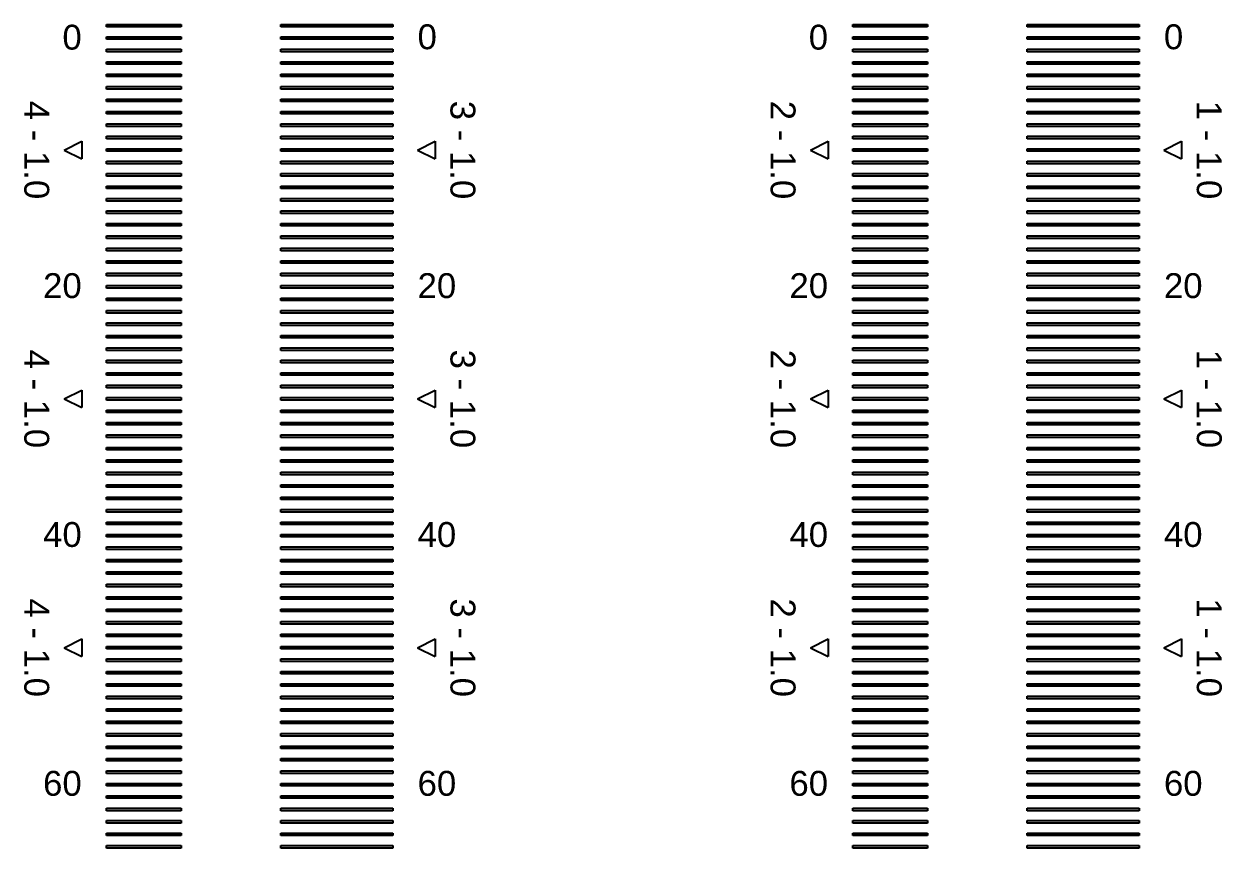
# Model space of a CAD drawing. Extents: x -24531 to 102469, y 86631 to 213631.
# Drawn here: x 53748.9 to 54230.5, y 147149.9 to 147481.1 of the extents above; entities that cross this region are included whole.
import ezdxf

# ---------------------------------------------------------------- set-up
doc = ezdxf.new("R2010")
doc.units = 13
doc.layers.add('CL - Label-1', color=120, linetype='Continuous')
doc.layers.add('CL - Label-2', color=132, linetype='Continuous')
doc.layers.add('CL - Sub-Micro', color=7, linetype='Continuous', true_color=0x47d1ff)
doc.styles.get("Standard").update_dxf_attribs({"font": 'arial.ttf'})

msp = doc.modelspace()

# ---------------------------------------------------------------- linework, layer by layer
at = {"layer": 'CL - Label-2'}
for p, q in [((53765.04, 147430.41), (53772.14, 147433.95)), ((53765.04, 147430.41), (53772.14, 147426.88)), ((53772.14, 147433.95), (53772.14, 147426.88)), ((53907.12, 147430.41), (53914.21, 147433.95)), ((53907.12, 147430.41), (53914.21, 147426.88)), ((53914.21, 147433.95), (53914.21, 147426.88)), ((54065.04, 147430.41), (54072.14, 147433.95)), ((54065.04, 147430.41), (54072.14, 147426.88)), ((54072.14, 147433.95), (54072.14, 147426.88)), ((54207.12, 147430.41), (54214.21, 147433.95)), ((54207.12, 147430.41), (54214.21, 147426.88)), ((54214.21, 147433.95), (54214.21, 147426.88)), ((53765.04, 147330.41), (53772.14, 147333.95)), ((53772.14, 147333.95), (53772.14, 147326.88)), ((53907.12, 147330.41), (53914.21, 147333.95)), ((53914.21, 147333.95), (53914.21, 147326.88)), ((54065.04, 147330.41), (54072.14, 147333.95)), ((54072.14, 147333.95), (54072.14, 147326.88)), ((54207.12, 147330.41), (54214.21, 147333.95)), ((54214.21, 147333.95), (54214.21, 147326.88)), ((53765.04, 147330.41), (53772.14, 147326.88)), ((53907.12, 147330.41), (53914.21, 147326.88)), ((54065.04, 147330.41), (54072.14, 147326.88)), ((54207.12, 147330.41), (54214.21, 147326.88)), ((53765.04, 147230.41), (53772.14, 147233.95)), ((53772.14, 147233.95), (53772.14, 147226.88)), ((53907.12, 147230.41), (53914.21, 147233.95)), ((53914.21, 147233.95), (53914.21, 147226.88)), ((54065.04, 147230.41), (54072.14, 147233.95)), ((54072.14, 147233.95), (54072.14, 147226.88)), ((54207.12, 147230.41), (54214.21, 147233.95)), ((54214.21, 147233.95), (54214.21, 147226.88)), ((53765.04, 147230.41), (53772.14, 147226.88)), ((53907.12, 147230.41), (53914.21, 147226.88)), ((54065.04, 147230.41), (54072.14, 147226.88)), ((54207.12, 147230.41), (54214.21, 147226.88))]:
    msp.add_line(p, q, dxfattribs=at)
at = {"layer": 'CL - Sub-Micro'}
for p, q in [((53782.12, 147479.91), (53782.12, 147480.91)), ((53782.12, 147480.91), (53812.12, 147480.91)), ((53812.12, 147479.91), (53782.12, 147479.91)), ((53812.12, 147480.91), (53812.12, 147479.91)), ((53852.12, 147479.91), (53852.12, 147480.91)), ((53852.12, 147480.91), (53897.12, 147480.91)), ((53897.12, 147479.91), (53852.12, 147479.91)), ((53897.12, 147480.91), (53897.12, 147479.91)), ((54082.12, 147479.91), (54082.12, 147480.91)), ((54082.12, 147480.91), (54112.12, 147480.91)), ((54112.12, 147479.91), (54082.12, 147479.91)), ((54112.12, 147480.91), (54112.12, 147479.91)), ((54152.12, 147479.91), (54152.12, 147480.91)), ((54152.12, 147480.91), (54197.12, 147480.91)), ((54197.12, 147479.91), (54152.12, 147479.91)), ((54197.12, 147480.91), (54197.12, 147479.91)), ((53782.12, 147474.91), (53782.12, 147475.91)), ((53782.12, 147475.91), (53812.12, 147475.91)), ((53812.12, 147474.91), (53782.12, 147474.91)), ((53812.12, 147475.91), (53812.12, 147474.91)), ((53852.12, 147474.91), (53852.12, 147475.91)), ((53852.12, 147475.91), (53897.12, 147475.91)), ((53897.12, 147474.91), (53852.12, 147474.91)), ((53897.12, 147475.91), (53897.12, 147474.91)), ((54082.12, 147474.91), (54082.12, 147475.91)), ((54082.12, 147475.91), (54112.12, 147475.91)), ((54112.12, 147474.91), (54082.12, 147474.91)), ((54112.12, 147475.91), (54112.12, 147474.91)), ((54152.12, 147474.91), (54152.12, 147475.91)), ((54152.12, 147475.91), (54197.12, 147475.91)), ((54197.12, 147474.91), (54152.12, 147474.91)), ((54197.12, 147475.91), (54197.12, 147474.91)), ((53782.12, 147469.91), (53782.12, 147470.91)), ((53782.12, 147470.91), (53812.12, 147470.91)), ((53812.12, 147469.91), (53782.12, 147469.91)), ((53812.12, 147470.91), (53812.12, 147469.91)), ((53852.12, 147469.91), (53852.12, 147470.91)), ((53852.12, 147470.91), (53897.12, 147470.91)), ((53897.12, 147469.91), (53852.12, 147469.91)), ((53897.12, 147470.91), (53897.12, 147469.91)), ((54082.12, 147469.91), (54082.12, 147470.91)), ((54082.12, 147470.91), (54112.12, 147470.91)), ((54112.12, 147469.91), (54082.12, 147469.91)), ((54112.12, 147470.91), (54112.12, 147469.91)), ((54152.12, 147469.91), (54152.12, 147470.91)), ((54152.12, 147470.91), (54197.12, 147470.91)), ((54197.12, 147469.91), (54152.12, 147469.91)), ((54197.12, 147470.91), (54197.12, 147469.91)), ((53782.12, 147464.91), (53782.12, 147465.91)), ((53782.12, 147465.91), (53812.12, 147465.91)), ((53812.12, 147464.91), (53782.12, 147464.91)), ((53812.12, 147465.91), (53812.12, 147464.91)), ((53852.12, 147464.91), (53852.12, 147465.91)), ((53852.12, 147465.91), (53897.12, 147465.91)), ((53897.12, 147464.91), (53852.12, 147464.91)), ((53897.12, 147465.91), (53897.12, 147464.91)), ((54082.12, 147464.91), (54082.12, 147465.91)), ((54082.12, 147465.91), (54112.12, 147465.91)), ((54112.12, 147464.91), (54082.12, 147464.91)), ((54112.12, 147465.91), (54112.12, 147464.91)), ((54152.12, 147464.91), (54152.12, 147465.91)), ((54152.12, 147465.91), (54197.12, 147465.91)), ((54197.12, 147464.91), (54152.12, 147464.91)), ((54197.12, 147465.91), (54197.12, 147464.91)), ((53782.12, 147459.91), (53782.12, 147460.91)), ((53782.12, 147460.91), (53812.12, 147460.91)), ((53812.12, 147459.91), (53782.12, 147459.91)), ((53812.12, 147460.91), (53812.12, 147459.91)), ((53852.12, 147459.91), (53852.12, 147460.91)), ((53852.12, 147460.91), (53897.12, 147460.91)), ((53897.12, 147459.91), (53852.12, 147459.91)), ((53897.12, 147460.91), (53897.12, 147459.91)), ((54082.12, 147459.91), (54082.12, 147460.91)), ((54082.12, 147460.91), (54112.12, 147460.91)), ((54112.12, 147459.91), (54082.12, 147459.91)), ((54112.12, 147460.91), (54112.12, 147459.91)), ((54152.12, 147459.91), (54152.12, 147460.91)), ((54152.12, 147460.91), (54197.12, 147460.91)), ((54197.12, 147459.91), (54152.12, 147459.91)), ((54197.12, 147460.91), (54197.12, 147459.91)), ((53782.12, 147454.91), (53782.12, 147455.91)), ((53782.12, 147455.91), (53812.12, 147455.91)), ((53812.12, 147454.91), (53782.12, 147454.91)), ((53812.12, 147455.91), (53812.12, 147454.91)), ((53852.12, 147454.91), (53852.12, 147455.91)), ((53852.12, 147455.91), (53897.12, 147455.91)), ((53897.12, 147454.91), (53852.12, 147454.91)), ((53897.12, 147455.91), (53897.12, 147454.91)), ((54082.12, 147454.91), (54082.12, 147455.91)), ((54082.12, 147455.91), (54112.12, 147455.91)), ((54112.12, 147454.91), (54082.12, 147454.91)), ((54112.12, 147455.91), (54112.12, 147454.91)), ((54152.12, 147454.91), (54152.12, 147455.91)), ((54152.12, 147455.91), (54197.12, 147455.91)), ((54197.12, 147454.91), (54152.12, 147454.91)), ((54197.12, 147455.91), (54197.12, 147454.91)), ((53782.12, 147449.91), (53782.12, 147450.91)), ((53782.12, 147450.91), (53812.12, 147450.91)), ((53812.12, 147449.91), (53782.12, 147449.91)), ((53812.12, 147450.91), (53812.12, 147449.91)), ((53852.12, 147449.91), (53852.12, 147450.91)), ((53852.12, 147450.91), (53897.12, 147450.91)), ((53897.12, 147449.91), (53852.12, 147449.91)), ((53897.12, 147450.91), (53897.12, 147449.91)), ((54082.12, 147449.91), (54082.12, 147450.91)), ((54082.12, 147450.91), (54112.12, 147450.91)), ((54112.12, 147449.91), (54082.12, 147449.91)), ((54112.12, 147450.91), (54112.12, 147449.91)), ((54152.12, 147449.91), (54152.12, 147450.91)), ((54152.12, 147450.91), (54197.12, 147450.91)), ((54197.12, 147449.91), (54152.12, 147449.91)), ((54197.12, 147450.91), (54197.12, 147449.91)), ((53782.12, 147444.91), (53782.12, 147445.91)), ((53782.12, 147445.91), (53812.12, 147445.91)), ((53812.12, 147444.91), (53782.12, 147444.91)), ((53812.12, 147445.91), (53812.12, 147444.91)), ((53852.12, 147444.91), (53852.12, 147445.91)), ((53852.12, 147445.91), (53897.12, 147445.91)), ((53897.12, 147444.91), (53852.12, 147444.91)), ((53897.12, 147445.91), (53897.12, 147444.91)), ((54082.12, 147444.91), (54082.12, 147445.91)), ((54082.12, 147445.91), (54112.12, 147445.91)), ((54112.12, 147444.91), (54082.12, 147444.91)), ((54112.12, 147445.91), (54112.12, 147444.91)), ((54152.12, 147444.91), (54152.12, 147445.91)), ((54152.12, 147445.91), (54197.12, 147445.91)), ((54197.12, 147444.91), (54152.12, 147444.91)), ((54197.12, 147445.91), (54197.12, 147444.91)), ((53782.12, 147439.91), (53782.12, 147440.91)), ((53782.12, 147440.91), (53812.12, 147440.91)), ((53812.12, 147439.91), (53782.12, 147439.91)), ((53812.12, 147440.91), (53812.12, 147439.91)), ((53852.12, 147439.91), (53852.12, 147440.91)), ((53852.12, 147440.91), (53897.12, 147440.91)), ((53897.12, 147439.91), (53852.12, 147439.91)), ((53897.12, 147440.91), (53897.12, 147439.91)), ((54082.12, 147439.91), (54082.12, 147440.91)), ((54082.12, 147440.91), (54112.12, 147440.91)), ((54112.12, 147439.91), (54082.12, 147439.91)), ((54112.12, 147440.91), (54112.12, 147439.91)), ((54152.12, 147439.91), (54152.12, 147440.91)), ((54152.12, 147440.91), (54197.12, 147440.91)), ((54197.12, 147439.91), (54152.12, 147439.91)), ((54197.12, 147440.91), (54197.12, 147439.91)), ((53782.12, 147434.91), (53782.12, 147435.91)), ((53782.12, 147435.91), (53812.12, 147435.91)), ((53812.12, 147434.91), (53782.12, 147434.91)), ((53812.12, 147435.91), (53812.12, 147434.91)), ((53852.12, 147434.91), (53852.12, 147435.91)), ((53852.12, 147435.91), (53897.12, 147435.91)), ((53897.12, 147434.91), (53852.12, 147434.91)), ((53897.12, 147435.91), (53897.12, 147434.91)), ((54082.12, 147434.91), (54082.12, 147435.91)), ((54082.12, 147435.91), (54112.12, 147435.91)), ((54112.12, 147434.91), (54082.12, 147434.91)), ((54112.12, 147435.91), (54112.12, 147434.91)), ((54152.12, 147434.91), (54152.12, 147435.91)), ((54152.12, 147435.91), (54197.12, 147435.91)), ((54197.12, 147434.91), (54152.12, 147434.91)), ((54197.12, 147435.91), (54197.12, 147434.91)), ((53782.12, 147429.91), (53782.12, 147430.91)), ((53782.12, 147430.91), (53812.12, 147430.91)), ((53812.12, 147429.91), (53782.12, 147429.91)), ((53812.12, 147430.91), (53812.12, 147429.91)), ((53852.12, 147429.91), (53852.12, 147430.91)), ((53852.12, 147430.91), (53897.12, 147430.91)), ((53897.12, 147429.91), (53852.12, 147429.91)), ((53897.12, 147430.91), (53897.12, 147429.91)), ((54082.12, 147429.91), (54082.12, 147430.91)), ((54082.12, 147430.91), (54112.12, 147430.91)), ((54112.12, 147429.91), (54082.12, 147429.91)), ((54112.12, 147430.91), (54112.12, 147429.91)), ((54152.12, 147429.91), (54152.12, 147430.91)), ((54152.12, 147430.91), (54197.12, 147430.91)), ((54197.12, 147429.91), (54152.12, 147429.91)), ((54197.12, 147430.91), (54197.12, 147429.91)), ((53782.12, 147424.91), (53782.12, 147425.91)), ((53782.12, 147425.91), (53812.12, 147425.91)), ((53812.12, 147424.91), (53782.12, 147424.91)), ((53812.12, 147425.91), (53812.12, 147424.91)), ((53852.12, 147424.91), (53852.12, 147425.91)), ((53852.12, 147425.91), (53897.12, 147425.91)), ((53897.12, 147424.91), (53852.12, 147424.91)), ((53897.12, 147425.91), (53897.12, 147424.91)), ((54082.12, 147424.91), (54082.12, 147425.91)), ((54082.12, 147425.91), (54112.12, 147425.91)), ((54112.12, 147424.91), (54082.12, 147424.91)), ((54112.12, 147425.91), (54112.12, 147424.91)), ((54152.12, 147424.91), (54152.12, 147425.91)), ((54152.12, 147425.91), (54197.12, 147425.91)), ((54197.12, 147424.91), (54152.12, 147424.91)), ((54197.12, 147425.91), (54197.12, 147424.91)), ((53782.12, 147419.91), (53782.12, 147420.91)), ((53782.12, 147420.91), (53812.12, 147420.91)), ((53812.12, 147419.91), (53782.12, 147419.91)), ((53812.12, 147420.91), (53812.12, 147419.91)), ((53852.12, 147419.91), (53852.12, 147420.91)), ((53852.12, 147420.91), (53897.12, 147420.91)), ((53897.12, 147419.91), (53852.12, 147419.91)), ((53897.12, 147420.91), (53897.12, 147419.91)), ((54082.12, 147419.91), (54082.12, 147420.91)), ((54082.12, 147420.91), (54112.12, 147420.91)), ((54112.12, 147419.91), (54082.12, 147419.91)), ((54112.12, 147420.91), (54112.12, 147419.91)), ((54152.12, 147419.91), (54152.12, 147420.91)), ((54152.12, 147420.91), (54197.12, 147420.91)), ((54197.12, 147419.91), (54152.12, 147419.91)), ((54197.12, 147420.91), (54197.12, 147419.91)), ((53782.12, 147414.91), (53782.12, 147415.91)), ((53782.12, 147415.91), (53812.12, 147415.91)), ((53812.12, 147415.91), (53812.12, 147414.91)), ((53852.12, 147414.91), (53852.12, 147415.91)), ((53852.12, 147415.91), (53897.12, 147415.91)), ((53897.12, 147415.91), (53897.12, 147414.91)), ((54082.12, 147414.91), (54082.12, 147415.91)), ((54082.12, 147415.91), (54112.12, 147415.91)), ((54112.12, 147415.91), (54112.12, 147414.91)), ((54152.12, 147414.91), (54152.12, 147415.91)), ((54152.12, 147415.91), (54197.12, 147415.91)), ((54197.12, 147415.91), (54197.12, 147414.91)), ((53812.12, 147414.91), (53782.12, 147414.91)), ((53782.12, 147409.91), (53782.12, 147410.91)), ((53782.12, 147410.91), (53812.12, 147410.91)), ((53812.12, 147410.91), (53812.12, 147409.91)), ((53897.12, 147414.91), (53852.12, 147414.91)), ((53852.12, 147409.91), (53852.12, 147410.91)), ((53852.12, 147410.91), (53897.12, 147410.91)), ((53897.12, 147410.91), (53897.12, 147409.91)), ((54112.12, 147414.91), (54082.12, 147414.91)), ((54082.12, 147409.91), (54082.12, 147410.91)), ((54082.12, 147410.91), (54112.12, 147410.91)), ((54112.12, 147410.91), (54112.12, 147409.91)), ((54197.12, 147414.91), (54152.12, 147414.91)), ((54152.12, 147409.91), (54152.12, 147410.91)), ((54152.12, 147410.91), (54197.12, 147410.91)), ((54197.12, 147410.91), (54197.12, 147409.91)), ((53812.12, 147409.91), (53782.12, 147409.91)), ((53782.12, 147404.91), (53782.12, 147405.91)), ((53782.12, 147405.91), (53812.12, 147405.91)), ((53812.12, 147405.91), (53812.12, 147404.91)), ((53897.12, 147409.91), (53852.12, 147409.91)), ((53852.12, 147404.91), (53852.12, 147405.91)), ((53852.12, 147405.91), (53897.12, 147405.91)), ((53897.12, 147405.91), (53897.12, 147404.91)), ((54112.12, 147409.91), (54082.12, 147409.91)), ((54082.12, 147404.91), (54082.12, 147405.91)), ((54082.12, 147405.91), (54112.12, 147405.91)), ((54112.12, 147405.91), (54112.12, 147404.91)), ((54197.12, 147409.91), (54152.12, 147409.91)), ((54152.12, 147404.91), (54152.12, 147405.91)), ((54152.12, 147405.91), (54197.12, 147405.91)), ((54197.12, 147405.91), (54197.12, 147404.91)), ((53812.12, 147404.91), (53782.12, 147404.91)), ((53782.12, 147399.91), (53782.12, 147400.91)), ((53782.12, 147400.91), (53812.12, 147400.91)), ((53812.12, 147400.91), (53812.12, 147399.91)), ((53897.12, 147404.91), (53852.12, 147404.91)), ((53852.12, 147399.91), (53852.12, 147400.91)), ((53852.12, 147400.91), (53897.12, 147400.91)), ((53897.12, 147400.91), (53897.12, 147399.91)), ((54112.12, 147404.91), (54082.12, 147404.91)), ((54082.12, 147399.91), (54082.12, 147400.91)), ((54082.12, 147400.91), (54112.12, 147400.91)), ((54112.12, 147400.91), (54112.12, 147399.91)), ((54197.12, 147404.91), (54152.12, 147404.91)), ((54152.12, 147399.91), (54152.12, 147400.91)), ((54152.12, 147400.91), (54197.12, 147400.91)), ((54197.12, 147400.91), (54197.12, 147399.91)), ((53812.12, 147399.91), (53782.12, 147399.91)), ((53782.12, 147394.91), (53782.12, 147395.91)), ((53782.12, 147395.91), (53812.12, 147395.91)), ((53812.12, 147395.91), (53812.12, 147394.91)), ((53897.12, 147399.91), (53852.12, 147399.91)), ((53852.12, 147394.91), (53852.12, 147395.91)), ((53852.12, 147395.91), (53897.12, 147395.91)), ((53897.12, 147395.91), (53897.12, 147394.91)), ((54112.12, 147399.91), (54082.12, 147399.91)), ((54082.12, 147394.91), (54082.12, 147395.91)), ((54082.12, 147395.91), (54112.12, 147395.91)), ((54112.12, 147395.91), (54112.12, 147394.91)), ((54197.12, 147399.91), (54152.12, 147399.91)), ((54152.12, 147394.91), (54152.12, 147395.91)), ((54152.12, 147395.91), (54197.12, 147395.91)), ((54197.12, 147395.91), (54197.12, 147394.91)), ((53812.12, 147394.91), (53782.12, 147394.91)), ((53782.12, 147389.91), (53782.12, 147390.91)), ((53782.12, 147390.91), (53812.12, 147390.91)), ((53812.12, 147390.91), (53812.12, 147389.91)), ((53897.12, 147394.91), (53852.12, 147394.91)), ((53852.12, 147389.91), (53852.12, 147390.91)), ((53852.12, 147390.91), (53897.12, 147390.91)), ((53897.12, 147390.91), (53897.12, 147389.91)), ((54112.12, 147394.91), (54082.12, 147394.91)), ((54082.12, 147389.91), (54082.12, 147390.91)), ((54082.12, 147390.91), (54112.12, 147390.91)), ((54112.12, 147390.91), (54112.12, 147389.91)), ((54197.12, 147394.91), (54152.12, 147394.91)), ((54152.12, 147389.91), (54152.12, 147390.91)), ((54152.12, 147390.91), (54197.12, 147390.91)), ((54197.12, 147390.91), (54197.12, 147389.91)), ((53812.12, 147389.91), (53782.12, 147389.91)), ((53897.12, 147389.91), (53852.12, 147389.91)), ((54112.12, 147389.91), (54082.12, 147389.91)), ((54197.12, 147389.91), (54152.12, 147389.91)), ((53782.12, 147384.91), (53782.12, 147385.91)), ((53782.12, 147385.91), (53812.12, 147385.91)), ((53812.12, 147384.91), (53782.12, 147384.91)), ((53812.12, 147385.91), (53812.12, 147384.91)), ((53852.12, 147384.91), (53852.12, 147385.91)), ((53852.12, 147385.91), (53897.12, 147385.91)), ((53897.12, 147384.91), (53852.12, 147384.91)), ((53897.12, 147385.91), (53897.12, 147384.91)), ((54082.12, 147384.91), (54082.12, 147385.91)), ((54082.12, 147385.91), (54112.12, 147385.91)), ((54112.12, 147384.91), (54082.12, 147384.91)), ((54112.12, 147385.91), (54112.12, 147384.91)), ((54152.12, 147384.91), (54152.12, 147385.91)), ((54152.12, 147385.91), (54197.12, 147385.91)), ((54197.12, 147384.91), (54152.12, 147384.91)), ((54197.12, 147385.91), (54197.12, 147384.91)), ((53782.12, 147379.91), (53782.12, 147380.91)), ((53782.12, 147380.91), (53812.12, 147380.91)), ((53812.12, 147379.91), (53782.12, 147379.91)), ((53812.12, 147380.91), (53812.12, 147379.91)), ((53852.12, 147379.91), (53852.12, 147380.91)), ((53852.12, 147380.91), (53897.12, 147380.91)), ((53897.12, 147379.91), (53852.12, 147379.91)), ((53897.12, 147380.91), (53897.12, 147379.91)), ((54082.12, 147379.91), (54082.12, 147380.91)), ((54082.12, 147380.91), (54112.12, 147380.91)), ((54112.12, 147379.91), (54082.12, 147379.91)), ((54112.12, 147380.91), (54112.12, 147379.91)), ((54152.12, 147379.91), (54152.12, 147380.91)), ((54152.12, 147380.91), (54197.12, 147380.91)), ((54197.12, 147379.91), (54152.12, 147379.91)), ((54197.12, 147380.91), (54197.12, 147379.91)), ((53782.12, 147374.91), (53782.12, 147375.91)), ((53782.12, 147375.91), (53812.12, 147375.91)), ((53812.12, 147374.91), (53782.12, 147374.91)), ((53812.12, 147375.91), (53812.12, 147374.91)), ((53852.12, 147374.91), (53852.12, 147375.91)), ((53852.12, 147375.91), (53897.12, 147375.91)), ((53897.12, 147374.91), (53852.12, 147374.91)), ((53897.12, 147375.91), (53897.12, 147374.91)), ((54082.12, 147374.91), (54082.12, 147375.91)), ((54082.12, 147375.91), (54112.12, 147375.91)), ((54112.12, 147374.91), (54082.12, 147374.91)), ((54112.12, 147375.91), (54112.12, 147374.91)), ((54152.12, 147374.91), (54152.12, 147375.91)), ((54152.12, 147375.91), (54197.12, 147375.91)), ((54197.12, 147374.91), (54152.12, 147374.91)), ((54197.12, 147375.91), (54197.12, 147374.91)), ((53782.12, 147369.91), (53782.12, 147370.91)), ((53782.12, 147370.91), (53812.12, 147370.91)), ((53812.12, 147369.91), (53782.12, 147369.91)), ((53812.12, 147370.91), (53812.12, 147369.91)), ((53852.12, 147369.91), (53852.12, 147370.91)), ((53852.12, 147370.91), (53897.12, 147370.91)), ((53897.12, 147369.91), (53852.12, 147369.91)), ((53897.12, 147370.91), (53897.12, 147369.91)), ((54082.12, 147369.91), (54082.12, 147370.91)), ((54082.12, 147370.91), (54112.12, 147370.91)), ((54112.12, 147369.91), (54082.12, 147369.91)), ((54112.12, 147370.91), (54112.12, 147369.91)), ((54152.12, 147369.91), (54152.12, 147370.91)), ((54152.12, 147370.91), (54197.12, 147370.91)), ((54197.12, 147369.91), (54152.12, 147369.91)), ((54197.12, 147370.91), (54197.12, 147369.91)), ((53782.12, 147364.91), (53782.12, 147365.91)), ((53782.12, 147365.91), (53812.12, 147365.91)), ((53812.12, 147364.91), (53782.12, 147364.91)), ((53812.12, 147365.91), (53812.12, 147364.91)), ((53852.12, 147364.91), (53852.12, 147365.91)), ((53852.12, 147365.91), (53897.12, 147365.91)), ((53897.12, 147364.91), (53852.12, 147364.91)), ((53897.12, 147365.91), (53897.12, 147364.91)), ((54082.12, 147364.91), (54082.12, 147365.91)), ((54082.12, 147365.91), (54112.12, 147365.91)), ((54112.12, 147364.91), (54082.12, 147364.91)), ((54112.12, 147365.91), (54112.12, 147364.91)), ((54152.12, 147364.91), (54152.12, 147365.91)), ((54152.12, 147365.91), (54197.12, 147365.91)), ((54197.12, 147364.91), (54152.12, 147364.91)), ((54197.12, 147365.91), (54197.12, 147364.91)), ((53782.12, 147359.91), (53782.12, 147360.91)), ((53782.12, 147360.91), (53812.12, 147360.91)), ((53812.12, 147359.91), (53782.12, 147359.91)), ((53812.12, 147360.91), (53812.12, 147359.91)), ((53852.12, 147359.91), (53852.12, 147360.91)), ((53852.12, 147360.91), (53897.12, 147360.91)), ((53897.12, 147359.91), (53852.12, 147359.91)), ((53897.12, 147360.91), (53897.12, 147359.91)), ((54082.12, 147359.91), (54082.12, 147360.91)), ((54082.12, 147360.91), (54112.12, 147360.91)), ((54112.12, 147359.91), (54082.12, 147359.91)), ((54112.12, 147360.91), (54112.12, 147359.91)), ((54152.12, 147359.91), (54152.12, 147360.91)), ((54152.12, 147360.91), (54197.12, 147360.91)), ((54197.12, 147359.91), (54152.12, 147359.91)), ((54197.12, 147360.91), (54197.12, 147359.91)), ((53782.12, 147354.91), (53782.12, 147355.91)), ((53782.12, 147355.91), (53812.12, 147355.91)), ((53812.12, 147354.91), (53782.12, 147354.91)), ((53812.12, 147355.91), (53812.12, 147354.91)), ((53852.12, 147354.91), (53852.12, 147355.91)), ((53852.12, 147355.91), (53897.12, 147355.91)), ((53897.12, 147354.91), (53852.12, 147354.91)), ((53897.12, 147355.91), (53897.12, 147354.91)), ((54082.12, 147354.91), (54082.12, 147355.91)), ((54082.12, 147355.91), (54112.12, 147355.91)), ((54112.12, 147354.91), (54082.12, 147354.91)), ((54112.12, 147355.91), (54112.12, 147354.91)), ((54152.12, 147354.91), (54152.12, 147355.91)), ((54152.12, 147355.91), (54197.12, 147355.91)), ((54197.12, 147354.91), (54152.12, 147354.91)), ((54197.12, 147355.91), (54197.12, 147354.91)), ((53782.12, 147349.91), (53782.12, 147350.91)), ((53782.12, 147350.91), (53812.12, 147350.91)), ((53812.12, 147349.91), (53782.12, 147349.91)), ((53812.12, 147350.91), (53812.12, 147349.91)), ((53852.12, 147349.91), (53852.12, 147350.91)), ((53852.12, 147350.91), (53897.12, 147350.91)), ((53897.12, 147349.91), (53852.12, 147349.91)), ((53897.12, 147350.91), (53897.12, 147349.91)), ((54082.12, 147349.91), (54082.12, 147350.91)), ((54082.12, 147350.91), (54112.12, 147350.91)), ((54112.12, 147349.91), (54082.12, 147349.91)), ((54112.12, 147350.91), (54112.12, 147349.91)), ((54152.12, 147349.91), (54152.12, 147350.91)), ((54152.12, 147350.91), (54197.12, 147350.91)), ((54197.12, 147349.91), (54152.12, 147349.91)), ((54197.12, 147350.91), (54197.12, 147349.91)), ((53782.12, 147344.91), (53782.12, 147345.91)), ((53782.12, 147345.91), (53812.12, 147345.91)), ((53812.12, 147344.91), (53782.12, 147344.91)), ((53812.12, 147345.91), (53812.12, 147344.91)), ((53852.12, 147344.91), (53852.12, 147345.91)), ((53852.12, 147345.91), (53897.12, 147345.91)), ((53897.12, 147344.91), (53852.12, 147344.91)), ((53897.12, 147345.91), (53897.12, 147344.91)), ((54082.12, 147344.91), (54082.12, 147345.91)), ((54082.12, 147345.91), (54112.12, 147345.91)), ((54112.12, 147344.91), (54082.12, 147344.91)), ((54112.12, 147345.91), (54112.12, 147344.91)), ((54152.12, 147344.91), (54152.12, 147345.91)), ((54152.12, 147345.91), (54197.12, 147345.91)), ((54197.12, 147344.91), (54152.12, 147344.91)), ((54197.12, 147345.91), (54197.12, 147344.91)), ((53782.12, 147339.91), (53782.12, 147340.91)), ((53782.12, 147340.91), (53812.12, 147340.91)), ((53812.12, 147339.91), (53782.12, 147339.91)), ((53812.12, 147340.91), (53812.12, 147339.91)), ((53852.12, 147339.91), (53852.12, 147340.91)), ((53852.12, 147340.91), (53897.12, 147340.91)), ((53897.12, 147339.91), (53852.12, 147339.91)), ((53897.12, 147340.91), (53897.12, 147339.91)), ((54082.12, 147339.91), (54082.12, 147340.91)), ((54082.12, 147340.91), (54112.12, 147340.91)), ((54112.12, 147339.91), (54082.12, 147339.91)), ((54112.12, 147340.91), (54112.12, 147339.91)), ((54152.12, 147339.91), (54152.12, 147340.91)), ((54152.12, 147340.91), (54197.12, 147340.91)), ((54197.12, 147339.91), (54152.12, 147339.91)), ((54197.12, 147340.91), (54197.12, 147339.91)), ((53782.12, 147334.91), (53782.12, 147335.91)), ((53782.12, 147335.91), (53812.12, 147335.91)), ((53812.12, 147334.91), (53782.12, 147334.91)), ((53812.12, 147335.91), (53812.12, 147334.91)), ((53852.12, 147334.91), (53852.12, 147335.91)), ((53852.12, 147335.91), (53897.12, 147335.91)), ((53897.12, 147334.91), (53852.12, 147334.91)), ((53897.12, 147335.91), (53897.12, 147334.91)), ((54082.12, 147334.91), (54082.12, 147335.91)), ((54082.12, 147335.91), (54112.12, 147335.91)), ((54112.12, 147334.91), (54082.12, 147334.91)), ((54112.12, 147335.91), (54112.12, 147334.91)), ((54152.12, 147334.91), (54152.12, 147335.91)), ((54152.12, 147335.91), (54197.12, 147335.91)), ((54197.12, 147334.91), (54152.12, 147334.91)), ((54197.12, 147335.91), (54197.12, 147334.91)), ((53782.12, 147329.91), (53782.12, 147330.91)), ((53782.12, 147330.91), (53812.12, 147330.91)), ((53812.12, 147329.91), (53782.12, 147329.91)), ((53812.12, 147330.91), (53812.12, 147329.91)), ((53852.12, 147329.91), (53852.12, 147330.91)), ((53852.12, 147330.91), (53897.12, 147330.91)), ((53897.12, 147329.91), (53852.12, 147329.91)), ((53897.12, 147330.91), (53897.12, 147329.91)), ((54082.12, 147329.91), (54082.12, 147330.91)), ((54082.12, 147330.91), (54112.12, 147330.91)), ((54112.12, 147329.91), (54082.12, 147329.91)), ((54112.12, 147330.91), (54112.12, 147329.91)), ((54152.12, 147329.91), (54152.12, 147330.91)), ((54152.12, 147330.91), (54197.12, 147330.91)), ((54197.12, 147329.91), (54152.12, 147329.91)), ((54197.12, 147330.91), (54197.12, 147329.91)), ((53782.12, 147324.91), (53782.12, 147325.91)), ((53782.12, 147325.91), (53812.12, 147325.91)), ((53812.12, 147324.91), (53782.12, 147324.91)), ((53812.12, 147325.91), (53812.12, 147324.91)), ((53852.12, 147324.91), (53852.12, 147325.91)), ((53852.12, 147325.91), (53897.12, 147325.91)), ((53897.12, 147324.91), (53852.12, 147324.91)), ((53897.12, 147325.91), (53897.12, 147324.91)), ((54082.12, 147324.91), (54082.12, 147325.91)), ((54082.12, 147325.91), (54112.12, 147325.91)), ((54112.12, 147324.91), (54082.12, 147324.91)), ((54112.12, 147325.91), (54112.12, 147324.91)), ((54152.12, 147324.91), (54152.12, 147325.91)), ((54152.12, 147325.91), (54197.12, 147325.91)), ((54197.12, 147324.91), (54152.12, 147324.91)), ((54197.12, 147325.91), (54197.12, 147324.91)), ((53782.12, 147319.91), (53782.12, 147320.91)), ((53782.12, 147320.91), (53812.12, 147320.91)), ((53812.12, 147319.91), (53782.12, 147319.91)), ((53812.12, 147320.91), (53812.12, 147319.91)), ((53852.12, 147319.91), (53852.12, 147320.91)), ((53852.12, 147320.91), (53897.12, 147320.91)), ((53897.12, 147319.91), (53852.12, 147319.91)), ((53897.12, 147320.91), (53897.12, 147319.91)), ((54082.12, 147319.91), (54082.12, 147320.91)), ((54082.12, 147320.91), (54112.12, 147320.91)), ((54112.12, 147319.91), (54082.12, 147319.91)), ((54112.12, 147320.91), (54112.12, 147319.91)), ((54152.12, 147319.91), (54152.12, 147320.91)), ((54152.12, 147320.91), (54197.12, 147320.91)), ((54197.12, 147319.91), (54152.12, 147319.91)), ((54197.12, 147320.91), (54197.12, 147319.91)), ((53782.12, 147314.91), (53782.12, 147315.91)), ((53782.12, 147315.91), (53812.12, 147315.91)), ((53812.12, 147314.91), (53782.12, 147314.91)), ((53812.12, 147315.91), (53812.12, 147314.91)), ((53852.12, 147314.91), (53852.12, 147315.91)), ((53852.12, 147315.91), (53897.12, 147315.91)), ((53897.12, 147314.91), (53852.12, 147314.91)), ((53897.12, 147315.91), (53897.12, 147314.91)), ((54082.12, 147314.91), (54082.12, 147315.91)), ((54082.12, 147315.91), (54112.12, 147315.91)), ((54112.12, 147314.91), (54082.12, 147314.91)), ((54112.12, 147315.91), (54112.12, 147314.91)), ((54152.12, 147314.91), (54152.12, 147315.91)), ((54152.12, 147315.91), (54197.12, 147315.91)), ((54197.12, 147314.91), (54152.12, 147314.91)), ((54197.12, 147315.91), (54197.12, 147314.91)), ((53782.12, 147309.91), (53782.12, 147310.91)), ((53782.12, 147310.91), (53812.12, 147310.91)), ((53812.12, 147309.91), (53782.12, 147309.91)), ((53812.12, 147310.91), (53812.12, 147309.91)), ((53852.12, 147309.91), (53852.12, 147310.91)), ((53852.12, 147310.91), (53897.12, 147310.91)), ((53897.12, 147309.91), (53852.12, 147309.91)), ((53897.12, 147310.91), (53897.12, 147309.91)), ((54082.12, 147309.91), (54082.12, 147310.91)), ((54082.12, 147310.91), (54112.12, 147310.91)), ((54112.12, 147309.91), (54082.12, 147309.91)), ((54112.12, 147310.91), (54112.12, 147309.91)), ((54152.12, 147309.91), (54152.12, 147310.91)), ((54152.12, 147310.91), (54197.12, 147310.91)), ((54197.12, 147309.91), (54152.12, 147309.91)), ((54197.12, 147310.91), (54197.12, 147309.91)), ((53782.12, 147304.91), (53782.12, 147305.91)), ((53782.12, 147305.91), (53812.12, 147305.91)), ((53812.12, 147304.91), (53782.12, 147304.91)), ((53812.12, 147305.91), (53812.12, 147304.91)), ((53852.12, 147304.91), (53852.12, 147305.91)), ((53852.12, 147305.91), (53897.12, 147305.91)), ((53897.12, 147304.91), (53852.12, 147304.91)), ((53897.12, 147305.91), (53897.12, 147304.91)), ((54082.12, 147304.91), (54082.12, 147305.91)), ((54082.12, 147305.91), (54112.12, 147305.91)), ((54112.12, 147304.91), (54082.12, 147304.91)), ((54112.12, 147305.91), (54112.12, 147304.91)), ((54152.12, 147304.91), (54152.12, 147305.91)), ((54152.12, 147305.91), (54197.12, 147305.91)), ((54197.12, 147304.91), (54152.12, 147304.91)), ((54197.12, 147305.91), (54197.12, 147304.91)), ((53782.12, 147299.91), (53782.12, 147300.91)), ((53782.12, 147300.91), (53812.12, 147300.91)), ((53812.12, 147299.91), (53782.12, 147299.91)), ((53812.12, 147300.91), (53812.12, 147299.91)), ((53852.12, 147299.91), (53852.12, 147300.91)), ((53852.12, 147300.91), (53897.12, 147300.91)), ((53897.12, 147299.91), (53852.12, 147299.91)), ((53897.12, 147300.91), (53897.12, 147299.91)), ((54082.12, 147299.91), (54082.12, 147300.91)), ((54082.12, 147300.91), (54112.12, 147300.91)), ((54112.12, 147299.91), (54082.12, 147299.91)), ((54112.12, 147300.91), (54112.12, 147299.91)), ((54152.12, 147299.91), (54152.12, 147300.91)), ((54152.12, 147300.91), (54197.12, 147300.91)), ((54197.12, 147299.91), (54152.12, 147299.91)), ((54197.12, 147300.91), (54197.12, 147299.91)), ((53782.12, 147294.91), (53782.12, 147295.91)), ((53782.12, 147295.91), (53812.12, 147295.91)), ((53812.12, 147294.91), (53782.12, 147294.91)), ((53812.12, 147295.91), (53812.12, 147294.91)), ((53852.12, 147294.91), (53852.12, 147295.91)), ((53852.12, 147295.91), (53897.12, 147295.91)), ((53897.12, 147294.91), (53852.12, 147294.91)), ((53897.12, 147295.91), (53897.12, 147294.91)), ((54082.12, 147294.91), (54082.12, 147295.91)), ((54082.12, 147295.91), (54112.12, 147295.91)), ((54112.12, 147294.91), (54082.12, 147294.91)), ((54112.12, 147295.91), (54112.12, 147294.91)), ((54152.12, 147294.91), (54152.12, 147295.91)), ((54152.12, 147295.91), (54197.12, 147295.91)), ((54197.12, 147294.91), (54152.12, 147294.91)), ((54197.12, 147295.91), (54197.12, 147294.91)), ((53782.12, 147289.91), (53782.12, 147290.91)), ((53782.12, 147290.91), (53812.12, 147290.91)), ((53812.12, 147289.91), (53782.12, 147289.91)), ((53812.12, 147290.91), (53812.12, 147289.91)), ((53852.12, 147289.91), (53852.12, 147290.91)), ((53852.12, 147290.91), (53897.12, 147290.91)), ((53897.12, 147289.91), (53852.12, 147289.91)), ((53897.12, 147290.91), (53897.12, 147289.91)), ((54082.12, 147289.91), (54082.12, 147290.91)), ((54082.12, 147290.91), (54112.12, 147290.91)), ((54112.12, 147289.91), (54082.12, 147289.91)), ((54112.12, 147290.91), (54112.12, 147289.91)), ((54152.12, 147289.91), (54152.12, 147290.91)), ((54152.12, 147290.91), (54197.12, 147290.91)), ((54197.12, 147289.91), (54152.12, 147289.91)), ((54197.12, 147290.91), (54197.12, 147289.91)), ((53782.12, 147284.91), (53782.12, 147285.91)), ((53782.12, 147285.91), (53812.12, 147285.91)), ((53812.12, 147285.91), (53812.12, 147284.91)), ((53852.12, 147284.91), (53852.12, 147285.91)), ((53852.12, 147285.91), (53897.12, 147285.91)), ((53897.12, 147285.91), (53897.12, 147284.91)), ((54082.12, 147284.91), (54082.12, 147285.91)), ((54082.12, 147285.91), (54112.12, 147285.91)), ((54112.12, 147285.91), (54112.12, 147284.91)), ((54152.12, 147284.91), (54152.12, 147285.91)), ((54152.12, 147285.91), (54197.12, 147285.91)), ((54197.12, 147285.91), (54197.12, 147284.91)), ((53812.12, 147284.91), (53782.12, 147284.91)), ((53782.12, 147279.91), (53782.12, 147280.91)), ((53782.12, 147280.91), (53812.12, 147280.91)), ((53812.12, 147280.91), (53812.12, 147279.91)), ((53897.12, 147284.91), (53852.12, 147284.91)), ((53852.12, 147279.91), (53852.12, 147280.91)), ((53852.12, 147280.91), (53897.12, 147280.91)), ((53897.12, 147280.91), (53897.12, 147279.91)), ((54112.12, 147284.91), (54082.12, 147284.91)), ((54082.12, 147279.91), (54082.12, 147280.91)), ((54082.12, 147280.91), (54112.12, 147280.91)), ((54112.12, 147280.91), (54112.12, 147279.91)), ((54197.12, 147284.91), (54152.12, 147284.91)), ((54152.12, 147279.91), (54152.12, 147280.91)), ((54152.12, 147280.91), (54197.12, 147280.91)), ((54197.12, 147280.91), (54197.12, 147279.91)), ((53812.12, 147279.91), (53782.12, 147279.91)), ((53782.12, 147274.91), (53782.12, 147275.91)), ((53782.12, 147275.91), (53812.12, 147275.91)), ((53812.12, 147275.91), (53812.12, 147274.91)), ((53897.12, 147279.91), (53852.12, 147279.91)), ((53852.12, 147274.91), (53852.12, 147275.91)), ((53852.12, 147275.91), (53897.12, 147275.91)), ((53897.12, 147275.91), (53897.12, 147274.91)), ((54112.12, 147279.91), (54082.12, 147279.91)), ((54082.12, 147274.91), (54082.12, 147275.91)), ((54082.12, 147275.91), (54112.12, 147275.91)), ((54112.12, 147275.91), (54112.12, 147274.91)), ((54197.12, 147279.91), (54152.12, 147279.91)), ((54152.12, 147274.91), (54152.12, 147275.91)), ((54152.12, 147275.91), (54197.12, 147275.91)), ((54197.12, 147275.91), (54197.12, 147274.91)), ((53812.12, 147274.91), (53782.12, 147274.91)), ((53782.12, 147269.91), (53782.12, 147270.91)), ((53782.12, 147270.91), (53812.12, 147270.91)), ((53812.12, 147270.91), (53812.12, 147269.91)), ((53897.12, 147274.91), (53852.12, 147274.91)), ((53852.12, 147269.91), (53852.12, 147270.91)), ((53852.12, 147270.91), (53897.12, 147270.91)), ((53897.12, 147270.91), (53897.12, 147269.91)), ((54112.12, 147274.91), (54082.12, 147274.91)), ((54082.12, 147269.91), (54082.12, 147270.91)), ((54082.12, 147270.91), (54112.12, 147270.91)), ((54112.12, 147270.91), (54112.12, 147269.91)), ((54197.12, 147274.91), (54152.12, 147274.91)), ((54152.12, 147269.91), (54152.12, 147270.91)), ((54152.12, 147270.91), (54197.12, 147270.91)), ((54197.12, 147270.91), (54197.12, 147269.91)), ((53812.12, 147269.91), (53782.12, 147269.91)), ((53782.12, 147264.91), (53782.12, 147265.91)), ((53782.12, 147265.91), (53812.12, 147265.91)), ((53812.12, 147265.91), (53812.12, 147264.91)), ((53897.12, 147269.91), (53852.12, 147269.91)), ((53852.12, 147264.91), (53852.12, 147265.91)), ((53852.12, 147265.91), (53897.12, 147265.91)), ((53897.12, 147265.91), (53897.12, 147264.91)), ((54112.12, 147269.91), (54082.12, 147269.91)), ((54082.12, 147264.91), (54082.12, 147265.91)), ((54082.12, 147265.91), (54112.12, 147265.91)), ((54112.12, 147265.91), (54112.12, 147264.91)), ((54197.12, 147269.91), (54152.12, 147269.91)), ((54152.12, 147264.91), (54152.12, 147265.91)), ((54152.12, 147265.91), (54197.12, 147265.91)), ((54197.12, 147265.91), (54197.12, 147264.91)), ((53812.12, 147264.91), (53782.12, 147264.91)), ((53782.12, 147259.91), (53782.12, 147260.91)), ((53782.12, 147260.91), (53812.12, 147260.91)), ((53812.12, 147260.91), (53812.12, 147259.91)), ((53897.12, 147264.91), (53852.12, 147264.91)), ((53852.12, 147259.91), (53852.12, 147260.91)), ((53852.12, 147260.91), (53897.12, 147260.91)), ((53897.12, 147260.91), (53897.12, 147259.91)), ((54112.12, 147264.91), (54082.12, 147264.91)), ((54082.12, 147259.91), (54082.12, 147260.91)), ((54082.12, 147260.91), (54112.12, 147260.91)), ((54112.12, 147260.91), (54112.12, 147259.91)), ((54197.12, 147264.91), (54152.12, 147264.91)), ((54152.12, 147259.91), (54152.12, 147260.91)), ((54152.12, 147260.91), (54197.12, 147260.91)), ((54197.12, 147260.91), (54197.12, 147259.91)), ((53812.12, 147259.91), (53782.12, 147259.91)), ((53897.12, 147259.91), (53852.12, 147259.91)), ((54112.12, 147259.91), (54082.12, 147259.91)), ((54197.12, 147259.91), (54152.12, 147259.91)), ((53782.12, 147254.91), (53782.12, 147255.91)), ((53782.12, 147255.91), (53812.12, 147255.91)), ((53812.12, 147254.91), (53782.12, 147254.91)), ((53812.12, 147255.91), (53812.12, 147254.91)), ((53852.12, 147254.91), (53852.12, 147255.91)), ((53852.12, 147255.91), (53897.12, 147255.91)), ((53897.12, 147254.91), (53852.12, 147254.91)), ((53897.12, 147255.91), (53897.12, 147254.91)), ((54082.12, 147254.91), (54082.12, 147255.91)), ((54082.12, 147255.91), (54112.12, 147255.91)), ((54112.12, 147254.91), (54082.12, 147254.91)), ((54112.12, 147255.91), (54112.12, 147254.91)), ((54152.12, 147254.91), (54152.12, 147255.91)), ((54152.12, 147255.91), (54197.12, 147255.91)), ((54197.12, 147254.91), (54152.12, 147254.91)), ((54197.12, 147255.91), (54197.12, 147254.91)), ((53782.12, 147249.91), (53782.12, 147250.91)), ((53782.12, 147250.91), (53812.12, 147250.91)), ((53812.12, 147249.91), (53782.12, 147249.91)), ((53812.12, 147250.91), (53812.12, 147249.91)), ((53852.12, 147249.91), (53852.12, 147250.91)), ((53852.12, 147250.91), (53897.12, 147250.91)), ((53897.12, 147249.91), (53852.12, 147249.91)), ((53897.12, 147250.91), (53897.12, 147249.91)), ((54082.12, 147249.91), (54082.12, 147250.91)), ((54082.12, 147250.91), (54112.12, 147250.91)), ((54112.12, 147249.91), (54082.12, 147249.91)), ((54112.12, 147250.91), (54112.12, 147249.91)), ((54152.12, 147249.91), (54152.12, 147250.91)), ((54152.12, 147250.91), (54197.12, 147250.91)), ((54197.12, 147249.91), (54152.12, 147249.91)), ((54197.12, 147250.91), (54197.12, 147249.91)), ((53782.12, 147244.91), (53782.12, 147245.91)), ((53782.12, 147245.91), (53812.12, 147245.91)), ((53812.12, 147244.91), (53782.12, 147244.91)), ((53812.12, 147245.91), (53812.12, 147244.91)), ((53852.12, 147244.91), (53852.12, 147245.91)), ((53852.12, 147245.91), (53897.12, 147245.91)), ((53897.12, 147244.91), (53852.12, 147244.91)), ((53897.12, 147245.91), (53897.12, 147244.91)), ((54082.12, 147244.91), (54082.12, 147245.91)), ((54082.12, 147245.91), (54112.12, 147245.91)), ((54112.12, 147244.91), (54082.12, 147244.91)), ((54112.12, 147245.91), (54112.12, 147244.91)), ((54152.12, 147244.91), (54152.12, 147245.91)), ((54152.12, 147245.91), (54197.12, 147245.91)), ((54197.12, 147244.91), (54152.12, 147244.91)), ((54197.12, 147245.91), (54197.12, 147244.91)), ((53782.12, 147239.91), (53782.12, 147240.91)), ((53782.12, 147240.91), (53812.12, 147240.91)), ((53812.12, 147239.91), (53782.12, 147239.91)), ((53812.12, 147240.91), (53812.12, 147239.91)), ((53852.12, 147239.91), (53852.12, 147240.91)), ((53852.12, 147240.91), (53897.12, 147240.91)), ((53897.12, 147239.91), (53852.12, 147239.91)), ((53897.12, 147240.91), (53897.12, 147239.91)), ((54082.12, 147239.91), (54082.12, 147240.91)), ((54082.12, 147240.91), (54112.12, 147240.91)), ((54112.12, 147239.91), (54082.12, 147239.91)), ((54112.12, 147240.91), (54112.12, 147239.91)), ((54152.12, 147239.91), (54152.12, 147240.91)), ((54152.12, 147240.91), (54197.12, 147240.91)), ((54197.12, 147239.91), (54152.12, 147239.91)), ((54197.12, 147240.91), (54197.12, 147239.91)), ((53782.12, 147234.91), (53782.12, 147235.91)), ((53782.12, 147235.91), (53812.12, 147235.91)), ((53812.12, 147234.91), (53782.12, 147234.91)), ((53812.12, 147235.91), (53812.12, 147234.91)), ((53852.12, 147234.91), (53852.12, 147235.91)), ((53852.12, 147235.91), (53897.12, 147235.91)), ((53897.12, 147234.91), (53852.12, 147234.91)), ((53897.12, 147235.91), (53897.12, 147234.91)), ((54082.12, 147234.91), (54082.12, 147235.91)), ((54082.12, 147235.91), (54112.12, 147235.91)), ((54112.12, 147234.91), (54082.12, 147234.91)), ((54112.12, 147235.91), (54112.12, 147234.91)), ((54152.12, 147234.91), (54152.12, 147235.91)), ((54152.12, 147235.91), (54197.12, 147235.91)), ((54197.12, 147234.91), (54152.12, 147234.91)), ((54197.12, 147235.91), (54197.12, 147234.91)), ((53782.12, 147229.91), (53782.12, 147230.91)), ((53782.12, 147230.91), (53812.12, 147230.91)), ((53812.12, 147229.91), (53782.12, 147229.91)), ((53812.12, 147230.91), (53812.12, 147229.91)), ((53852.12, 147229.91), (53852.12, 147230.91)), ((53852.12, 147230.91), (53897.12, 147230.91)), ((53897.12, 147229.91), (53852.12, 147229.91)), ((53897.12, 147230.91), (53897.12, 147229.91)), ((54082.12, 147229.91), (54082.12, 147230.91)), ((54082.12, 147230.91), (54112.12, 147230.91)), ((54112.12, 147229.91), (54082.12, 147229.91)), ((54112.12, 147230.91), (54112.12, 147229.91)), ((54152.12, 147229.91), (54152.12, 147230.91)), ((54152.12, 147230.91), (54197.12, 147230.91)), ((54197.12, 147229.91), (54152.12, 147229.91)), ((54197.12, 147230.91), (54197.12, 147229.91)), ((53782.12, 147224.91), (53782.12, 147225.91)), ((53782.12, 147225.91), (53812.12, 147225.91)), ((53812.12, 147224.91), (53782.12, 147224.91)), ((53812.12, 147225.91), (53812.12, 147224.91)), ((53852.12, 147224.91), (53852.12, 147225.91)), ((53852.12, 147225.91), (53897.12, 147225.91)), ((53897.12, 147224.91), (53852.12, 147224.91)), ((53897.12, 147225.91), (53897.12, 147224.91)), ((54082.12, 147224.91), (54082.12, 147225.91)), ((54082.12, 147225.91), (54112.12, 147225.91)), ((54112.12, 147224.91), (54082.12, 147224.91)), ((54112.12, 147225.91), (54112.12, 147224.91)), ((54152.12, 147224.91), (54152.12, 147225.91)), ((54152.12, 147225.91), (54197.12, 147225.91)), ((54197.12, 147224.91), (54152.12, 147224.91)), ((54197.12, 147225.91), (54197.12, 147224.91)), ((53782.12, 147219.91), (53782.12, 147220.91)), ((53782.12, 147220.91), (53812.12, 147220.91)), ((53812.12, 147219.91), (53782.12, 147219.91)), ((53812.12, 147220.91), (53812.12, 147219.91)), ((53852.12, 147219.91), (53852.12, 147220.91)), ((53852.12, 147220.91), (53897.12, 147220.91)), ((53897.12, 147219.91), (53852.12, 147219.91)), ((53897.12, 147220.91), (53897.12, 147219.91)), ((54082.12, 147219.91), (54082.12, 147220.91)), ((54082.12, 147220.91), (54112.12, 147220.91)), ((54112.12, 147219.91), (54082.12, 147219.91)), ((54112.12, 147220.91), (54112.12, 147219.91)), ((54152.12, 147219.91), (54152.12, 147220.91)), ((54152.12, 147220.91), (54197.12, 147220.91)), ((54197.12, 147219.91), (54152.12, 147219.91)), ((54197.12, 147220.91), (54197.12, 147219.91)), ((53782.12, 147214.91), (53782.12, 147215.91)), ((53782.12, 147215.91), (53812.12, 147215.91)), ((53812.12, 147214.91), (53782.12, 147214.91)), ((53812.12, 147215.91), (53812.12, 147214.91)), ((53852.12, 147214.91), (53852.12, 147215.91)), ((53852.12, 147215.91), (53897.12, 147215.91)), ((53897.12, 147214.91), (53852.12, 147214.91)), ((53897.12, 147215.91), (53897.12, 147214.91)), ((54082.12, 147214.91), (54082.12, 147215.91)), ((54082.12, 147215.91), (54112.12, 147215.91)), ((54112.12, 147214.91), (54082.12, 147214.91)), ((54112.12, 147215.91), (54112.12, 147214.91)), ((54152.12, 147214.91), (54152.12, 147215.91)), ((54152.12, 147215.91), (54197.12, 147215.91)), ((54197.12, 147214.91), (54152.12, 147214.91)), ((54197.12, 147215.91), (54197.12, 147214.91)), ((53782.12, 147209.91), (53782.12, 147210.91)), ((53782.12, 147210.91), (53812.12, 147210.91)), ((53812.12, 147209.91), (53782.12, 147209.91)), ((53812.12, 147210.91), (53812.12, 147209.91)), ((53852.12, 147209.91), (53852.12, 147210.91)), ((53852.12, 147210.91), (53897.12, 147210.91)), ((53897.12, 147209.91), (53852.12, 147209.91)), ((53897.12, 147210.91), (53897.12, 147209.91)), ((54082.12, 147209.91), (54082.12, 147210.91)), ((54082.12, 147210.91), (54112.12, 147210.91)), ((54112.12, 147209.91), (54082.12, 147209.91)), ((54112.12, 147210.91), (54112.12, 147209.91)), ((54152.12, 147209.91), (54152.12, 147210.91)), ((54152.12, 147210.91), (54197.12, 147210.91)), ((54197.12, 147209.91), (54152.12, 147209.91)), ((54197.12, 147210.91), (54197.12, 147209.91)), ((53782.12, 147204.91), (53782.12, 147205.91)), ((53782.12, 147205.91), (53812.12, 147205.91)), ((53812.12, 147204.91), (53782.12, 147204.91)), ((53812.12, 147205.91), (53812.12, 147204.91)), ((53852.12, 147204.91), (53852.12, 147205.91)), ((53852.12, 147205.91), (53897.12, 147205.91)), ((53897.12, 147204.91), (53852.12, 147204.91)), ((53897.12, 147205.91), (53897.12, 147204.91)), ((54082.12, 147204.91), (54082.12, 147205.91)), ((54082.12, 147205.91), (54112.12, 147205.91)), ((54112.12, 147204.91), (54082.12, 147204.91)), ((54112.12, 147205.91), (54112.12, 147204.91)), ((54152.12, 147204.91), (54152.12, 147205.91)), ((54152.12, 147205.91), (54197.12, 147205.91)), ((54197.12, 147204.91), (54152.12, 147204.91)), ((54197.12, 147205.91), (54197.12, 147204.91)), ((53782.12, 147199.91), (53782.12, 147200.91)), ((53782.12, 147200.91), (53812.12, 147200.91)), ((53812.12, 147199.91), (53782.12, 147199.91)), ((53812.12, 147200.91), (53812.12, 147199.91)), ((53852.12, 147199.91), (53852.12, 147200.91)), ((53852.12, 147200.91), (53897.12, 147200.91)), ((53897.12, 147199.91), (53852.12, 147199.91)), ((53897.12, 147200.91), (53897.12, 147199.91)), ((54082.12, 147199.91), (54082.12, 147200.91)), ((54082.12, 147200.91), (54112.12, 147200.91)), ((54112.12, 147199.91), (54082.12, 147199.91)), ((54112.12, 147200.91), (54112.12, 147199.91)), ((54152.12, 147199.91), (54152.12, 147200.91)), ((54152.12, 147200.91), (54197.12, 147200.91)), ((54197.12, 147199.91), (54152.12, 147199.91)), ((54197.12, 147200.91), (54197.12, 147199.91)), ((53782.12, 147194.91), (53782.12, 147195.91)), ((53782.12, 147195.91), (53812.12, 147195.91)), ((53812.12, 147194.91), (53782.12, 147194.91)), ((53812.12, 147195.91), (53812.12, 147194.91)), ((53852.12, 147194.91), (53852.12, 147195.91)), ((53852.12, 147195.91), (53897.12, 147195.91)), ((53897.12, 147194.91), (53852.12, 147194.91)), ((53897.12, 147195.91), (53897.12, 147194.91)), ((54082.12, 147194.91), (54082.12, 147195.91)), ((54082.12, 147195.91), (54112.12, 147195.91)), ((54112.12, 147194.91), (54082.12, 147194.91)), ((54112.12, 147195.91), (54112.12, 147194.91)), ((54152.12, 147194.91), (54152.12, 147195.91)), ((54152.12, 147195.91), (54197.12, 147195.91)), ((54197.12, 147194.91), (54152.12, 147194.91)), ((54197.12, 147195.91), (54197.12, 147194.91)), ((53782.12, 147189.91), (53782.12, 147190.91)), ((53782.12, 147190.91), (53812.12, 147190.91)), ((53812.12, 147189.91), (53782.12, 147189.91)), ((53812.12, 147190.91), (53812.12, 147189.91)), ((53852.12, 147189.91), (53852.12, 147190.91)), ((53852.12, 147190.91), (53897.12, 147190.91)), ((53897.12, 147189.91), (53852.12, 147189.91)), ((53897.12, 147190.91), (53897.12, 147189.91)), ((54082.12, 147189.91), (54082.12, 147190.91)), ((54082.12, 147190.91), (54112.12, 147190.91)), ((54112.12, 147189.91), (54082.12, 147189.91)), ((54112.12, 147190.91), (54112.12, 147189.91)), ((54152.12, 147189.91), (54152.12, 147190.91)), ((54152.12, 147190.91), (54197.12, 147190.91)), ((54197.12, 147189.91), (54152.12, 147189.91)), ((54197.12, 147190.91), (54197.12, 147189.91)), ((53782.12, 147184.91), (53782.12, 147185.91)), ((53782.12, 147185.91), (53812.12, 147185.91)), ((53812.12, 147184.91), (53782.12, 147184.91)), ((53812.12, 147185.91), (53812.12, 147184.91)), ((53852.12, 147184.91), (53852.12, 147185.91)), ((53852.12, 147185.91), (53897.12, 147185.91)), ((53897.12, 147184.91), (53852.12, 147184.91)), ((53897.12, 147185.91), (53897.12, 147184.91)), ((54082.12, 147184.91), (54082.12, 147185.91)), ((54082.12, 147185.91), (54112.12, 147185.91)), ((54112.12, 147184.91), (54082.12, 147184.91)), ((54112.12, 147185.91), (54112.12, 147184.91)), ((54152.12, 147184.91), (54152.12, 147185.91)), ((54152.12, 147185.91), (54197.12, 147185.91)), ((54197.12, 147184.91), (54152.12, 147184.91)), ((54197.12, 147185.91), (54197.12, 147184.91)), ((53782.12, 147179.91), (53782.12, 147180.91)), ((53782.12, 147180.91), (53812.12, 147180.91)), ((53812.12, 147179.91), (53782.12, 147179.91)), ((53812.12, 147180.91), (53812.12, 147179.91)), ((53852.12, 147179.91), (53852.12, 147180.91)), ((53852.12, 147180.91), (53897.12, 147180.91)), ((53897.12, 147179.91), (53852.12, 147179.91)), ((53897.12, 147180.91), (53897.12, 147179.91)), ((54082.12, 147179.91), (54082.12, 147180.91)), ((54082.12, 147180.91), (54112.12, 147180.91)), ((54112.12, 147179.91), (54082.12, 147179.91)), ((54112.12, 147180.91), (54112.12, 147179.91)), ((54152.12, 147179.91), (54152.12, 147180.91)), ((54152.12, 147180.91), (54197.12, 147180.91)), ((54197.12, 147179.91), (54152.12, 147179.91)), ((54197.12, 147180.91), (54197.12, 147179.91)), ((53782.12, 147174.91), (53782.12, 147175.91)), ((53782.12, 147175.91), (53812.12, 147175.91)), ((53812.12, 147174.91), (53782.12, 147174.91)), ((53812.12, 147175.91), (53812.12, 147174.91)), ((53852.12, 147174.91), (53852.12, 147175.91)), ((53852.12, 147175.91), (53897.12, 147175.91)), ((53897.12, 147174.91), (53852.12, 147174.91)), ((53897.12, 147175.91), (53897.12, 147174.91)), ((54082.12, 147174.91), (54082.12, 147175.91)), ((54082.12, 147175.91), (54112.12, 147175.91)), ((54112.12, 147174.91), (54082.12, 147174.91)), ((54112.12, 147175.91), (54112.12, 147174.91)), ((54152.12, 147174.91), (54152.12, 147175.91)), ((54152.12, 147175.91), (54197.12, 147175.91)), ((54197.12, 147174.91), (54152.12, 147174.91)), ((54197.12, 147175.91), (54197.12, 147174.91)), ((53782.12, 147169.91), (53782.12, 147170.91)), ((53782.12, 147170.91), (53812.12, 147170.91)), ((53812.12, 147169.91), (53782.12, 147169.91)), ((53812.12, 147170.91), (53812.12, 147169.91)), ((53852.12, 147169.91), (53852.12, 147170.91)), ((53852.12, 147170.91), (53897.12, 147170.91)), ((53897.12, 147169.91), (53852.12, 147169.91)), ((53897.12, 147170.91), (53897.12, 147169.91)), ((54082.12, 147169.91), (54082.12, 147170.91)), ((54082.12, 147170.91), (54112.12, 147170.91)), ((54112.12, 147169.91), (54082.12, 147169.91)), ((54112.12, 147170.91), (54112.12, 147169.91)), ((54152.12, 147169.91), (54152.12, 147170.91)), ((54152.12, 147170.91), (54197.12, 147170.91)), ((54197.12, 147169.91), (54152.12, 147169.91)), ((54197.12, 147170.91), (54197.12, 147169.91)), ((53782.12, 147164.91), (53782.12, 147165.91)), ((53782.12, 147165.91), (53812.12, 147165.91)), ((53812.12, 147164.91), (53782.12, 147164.91)), ((53812.12, 147165.91), (53812.12, 147164.91)), ((53852.12, 147164.91), (53852.12, 147165.91)), ((53852.12, 147165.91), (53897.12, 147165.91)), ((53897.12, 147164.91), (53852.12, 147164.91)), ((53897.12, 147165.91), (53897.12, 147164.91)), ((54082.12, 147164.91), (54082.12, 147165.91)), ((54082.12, 147165.91), (54112.12, 147165.91)), ((54112.12, 147164.91), (54082.12, 147164.91)), ((54112.12, 147165.91), (54112.12, 147164.91)), ((54152.12, 147164.91), (54152.12, 147165.91)), ((54152.12, 147165.91), (54197.12, 147165.91)), ((54197.12, 147164.91), (54152.12, 147164.91)), ((54197.12, 147165.91), (54197.12, 147164.91)), ((53782.12, 147159.91), (53782.12, 147160.91)), ((53782.12, 147160.91), (53812.12, 147160.91)), ((53812.12, 147159.91), (53782.12, 147159.91)), ((53812.12, 147160.91), (53812.12, 147159.91)), ((53852.12, 147159.91), (53852.12, 147160.91)), ((53852.12, 147160.91), (53897.12, 147160.91)), ((53897.12, 147159.91), (53852.12, 147159.91)), ((53897.12, 147160.91), (53897.12, 147159.91)), ((54082.12, 147159.91), (54082.12, 147160.91)), ((54082.12, 147160.91), (54112.12, 147160.91)), ((54112.12, 147159.91), (54082.12, 147159.91)), ((54112.12, 147160.91), (54112.12, 147159.91)), ((54152.12, 147159.91), (54152.12, 147160.91)), ((54152.12, 147160.91), (54197.12, 147160.91)), ((54197.12, 147159.91), (54152.12, 147159.91)), ((54197.12, 147160.91), (54197.12, 147159.91)), ((53782.12, 147154.91), (53782.12, 147155.91)), ((53782.12, 147155.91), (53812.12, 147155.91)), ((53812.12, 147154.91), (53782.12, 147154.91)), ((53812.12, 147155.91), (53812.12, 147154.91)), ((53852.12, 147154.91), (53852.12, 147155.91)), ((53852.12, 147155.91), (53897.12, 147155.91)), ((53897.12, 147154.91), (53852.12, 147154.91)), ((53897.12, 147155.91), (53897.12, 147154.91)), ((54082.12, 147154.91), (54082.12, 147155.91)), ((54082.12, 147155.91), (54112.12, 147155.91)), ((54112.12, 147154.91), (54082.12, 147154.91)), ((54112.12, 147155.91), (54112.12, 147154.91)), ((54152.12, 147154.91), (54152.12, 147155.91)), ((54152.12, 147155.91), (54197.12, 147155.91)), ((54197.12, 147154.91), (54152.12, 147154.91)), ((54197.12, 147155.91), (54197.12, 147154.91)), ((53782.12, 147149.91), (53782.12, 147150.91)), ((53782.12, 147150.91), (53812.12, 147150.91)), ((53812.12, 147150.91), (53812.12, 147149.91)), ((53852.12, 147149.91), (53852.12, 147150.91)), ((53852.12, 147150.91), (53897.12, 147150.91)), ((53897.12, 147150.91), (53897.12, 147149.91)), ((54082.12, 147149.91), (54082.12, 147150.91)), ((54082.12, 147150.91), (54112.12, 147150.91)), ((54112.12, 147150.91), (54112.12, 147149.91)), ((54152.12, 147149.91), (54152.12, 147150.91)), ((54152.12, 147150.91), (54197.12, 147150.91)), ((54197.12, 147150.91), (54197.12, 147149.91)), ((53812.12, 147149.91), (53782.12, 147149.91)), ((53897.12, 147149.91), (53852.12, 147149.91)), ((54112.12, 147149.91), (54082.12, 147149.91)), ((54197.12, 147149.91), (54152.12, 147149.91))]:
    msp.add_line(p, q, dxfattribs=at)

# ---------------------------------------------------------------- texts
at = {"layer": 'CL - Label-1', "char_height": 10, "attachment_point": 7, "rotation": 180}
for insert in [(53772.12, 147480.91), (54072.12, 147480.91)]:
    msp.add_mtext_dynamic_manual_height_columns('0', width=21.565, gutter_width=12.5, heights=[8.55], dxfattribs=dict(at, insert=insert))
at = {"layer": 'CL - Label-1', "char_height": 10}
for s, insert, attachment_point in [('0', (53907.12, 147480.91), 1), ('0', (54207.12, 147480.91), 1), ('20', (53772.12, 147380.91), 3), ('20', (53907.12, 147380.91), 1), ('20', (54072.12, 147380.91), 3), ('20', (54207.12, 147380.91), 1), ('40', (53772.12, 147280.91), 3), ('40', (53907.12, 147280.91), 1), ('40', (54072.12, 147280.91), 3), ('40', (54207.12, 147280.91), 1), ('60', (53772.12, 147180.91), 3), ('60', (53907.12, 147180.91), 1), ('60', (54072.12, 147180.91), 3), ('60', (54207.12, 147180.91), 1)]:
    msp.add_mtext_dynamic_manual_height_columns(s, width=21.565, gutter_width=12.5, heights=[8.55], dxfattribs=dict(at, insert=insert, attachment_point=attachment_point))
at = {"layer": 'CL - Label-2', "char_height": 10, "rotation": 270}
for s, insert, attachment_point in [('4 - 1.0', (53759.04, 147430.41), 2), ('3 - 1.0', (53920.19, 147430.41), 8), ('2 - 1.0', (54059.04, 147430.41), 2), ('1 - 1.0', (54220.19, 147430.41), 8), ('4 - 1.0', (53759.04, 147330.41), 2), ('3 - 1.0', (53920.19, 147330.41), 8), ('2 - 1.0', (54059.04, 147330.41), 2), ('1 - 1.0', (54220.19, 147330.41), 8), ('4 - 1.0', (53759.04, 147230.41), 2), ('3 - 1.0', (53920.19, 147230.41), 8), ('2 - 1.0', (54059.04, 147230.41), 2), ('1 - 1.0', (54220.19, 147230.41), 8)]:
    msp.add_mtext_dynamic_manual_height_columns(s, width=52.3045, gutter_width=12.5, heights=[18.11], dxfattribs=dict(at, insert=insert, attachment_point=attachment_point))

doc.saveas('drawing.dxf')
